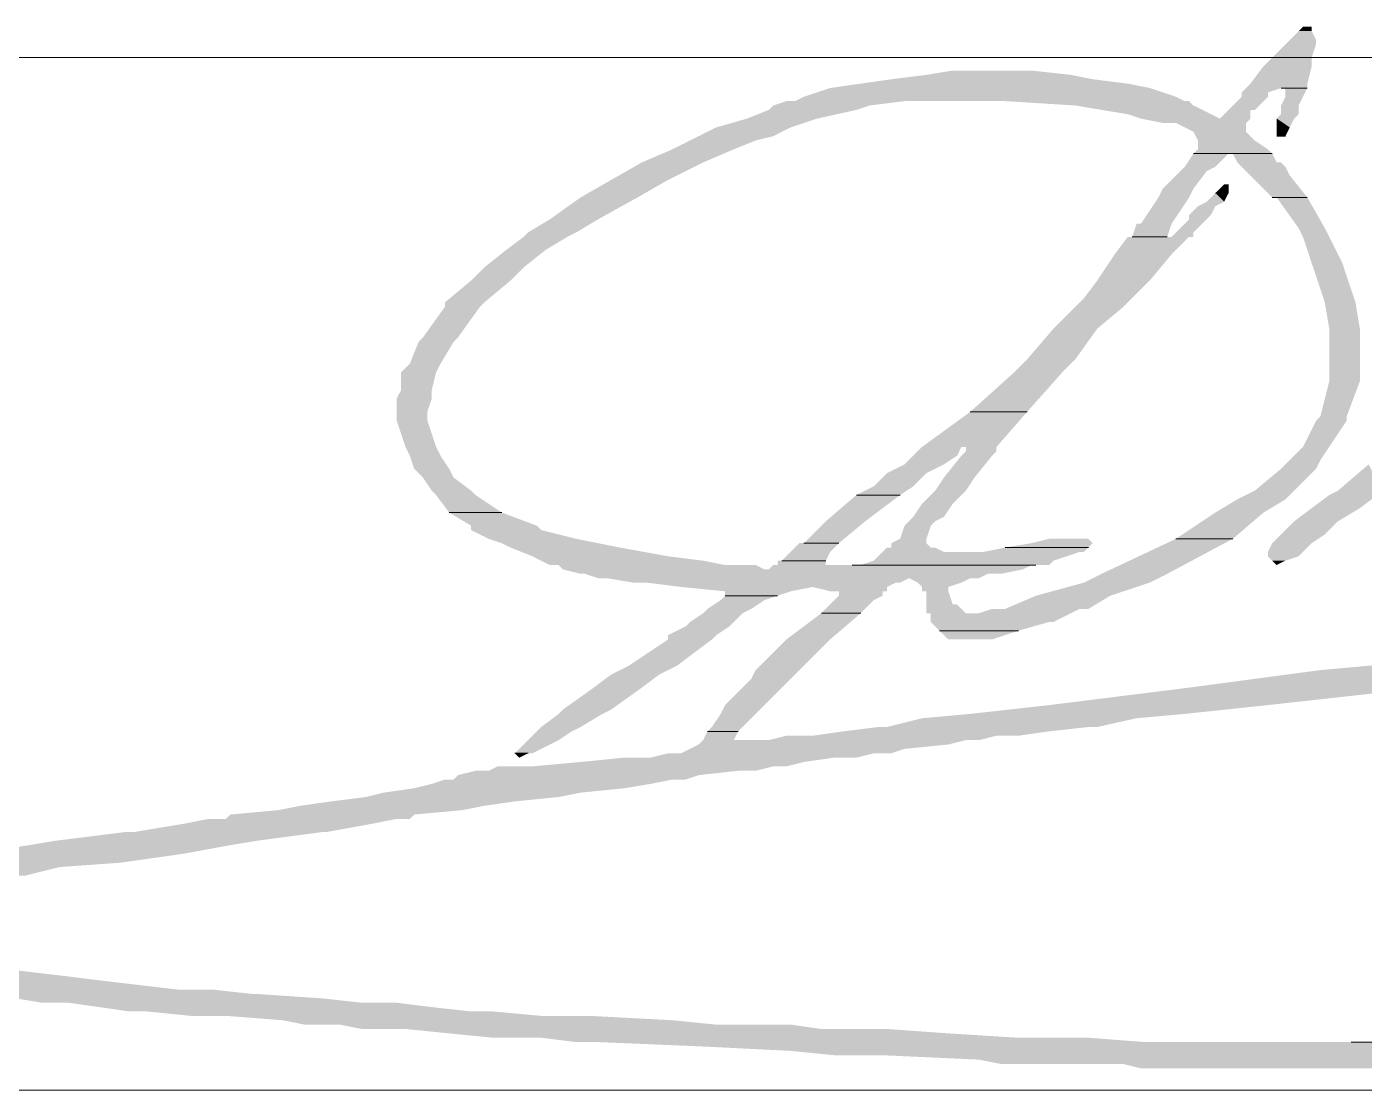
# Model space of a CAD drawing. Header units: millimetres. Extents: x -695119 to 412940, y -249585 to 622758.
# Drawn here: x 17.5618 to 17.8164, y 0.5884 to 0.7909 of the extents above; entities that cross this region are included whole.
import ezdxf

# ---------------------------------------------------------------- set-up
doc = ezdxf.new("R2010")
doc.units = ezdxf.units.MM
doc.layers.add('PDF _020_средний', color=7, linetype='Continuous')
doc.layers.add('PDF __РАМКА', color=7, linetype='Continuous', true_color=0x002db8)

msp = doc.modelspace()

# ---------------------------------------------------------------- linework, layer by layer
at = {"layer": 'PDF _020_средний', "lineweight": 20}
for points in [[(15.90877, 0.78506), (18.46814, 0.78506)], [(15.90877, 0.58838), (18.46814, 0.58838)]]:
    msp.add_lwpolyline(points, dxfattribs=at)
at = {"layer": 'PDF __РАМКА', "lineweight": 0}
for points in [[(17.80559, 0.77923), (17.80059, 0.77923), (17.80559, 0.77923)], [(17.80142, 0.77006), (17.79976, 0.77006), (17.80142, 0.77006)], [(17.79892, 0.76673), (17.78392, 0.76673), (17.79892, 0.76673)], [(17.79892, 0.76673), (17.79059, 0.76673), (17.79892, 0.76673)], [(17.79059, 0.75923), (17.78809, 0.75923), (17.79059, 0.75923)], [(17.80559, 0.75839), (17.79892, 0.75839), (17.80559, 0.75839)], [(17.77892, 0.75089), (17.77226, 0.75089), (17.77892, 0.75089)], [(17.75225, 0.71756), (17.74142, 0.71756), (17.75225, 0.71756)], [(17.72808, 0.70172), (17.71975, 0.70172), (17.72808, 0.70172)], [(17.65225, 0.69839), (17.64224, 0.69839), (17.65225, 0.69839)], [(17.71642, 0.69256), (17.70975, 0.69256), (17.71642, 0.69256)], [(17.79142, 0.69339), (17.78059, 0.69339), (17.79142, 0.69339)], [(17.76392, 0.69172), (17.74809, 0.69172), (17.76392, 0.69172)], [(17.71392, 0.68922), (17.70558, 0.68922), (17.71392, 0.68922)], [(17.75392, 0.68839), (17.71892, 0.68839), (17.75392, 0.68839)], [(17.70475, 0.68255), (17.69475, 0.68255), (17.70475, 0.68255)], [(17.72058, 0.67922), (17.71308, 0.67922), (17.72058, 0.67922)], [(17.75059, 0.67589), (17.73559, 0.67589), (17.75059, 0.67589)], [(17.69725, 0.65672), (17.69142, 0.65672), (17.69725, 0.65672)], [(17.65725, 0.65255), (17.65475, 0.65255), (17.65725, 0.65255)], [(17.93643, 0.59755), (17.81393, 0.59755), (17.93643, 0.59755)]]:
    msp.add_lwpolyline(points, dxfattribs=at)
msp.add_lwpolyline([(17.79976, 0.68839), (17.79976, 0.68839), (17.79976, 0.68839)], close=True, dxfattribs=at)
at = {"layer": 'PDF __РАМКА', "lineweight": 15, "transparency": 33554559}
for points in [[(17.80392, 0.79006), (17.80726, 0.7884), (17.80226, 0.7884)], [(17.80476, 0.7909), (17.80642, 0.79006), (17.80392, 0.79006)], [(17.80642, 0.79006), (17.80392, 0.79006), (17.80726, 0.7884)], [(17.80559, 0.7909), (17.80642, 0.7909), (17.80476, 0.7909)], [(17.80642, 0.7909), (17.80476, 0.7909), (17.80642, 0.79006)], [(17.80142, 0.78756), (17.80642, 0.78506), (17.79892, 0.78506)], [(17.80226, 0.7884), (17.80726, 0.78756), (17.80142, 0.78756)], [(17.80726, 0.78756), (17.80142, 0.78756), (17.80642, 0.78506)], [(17.80726, 0.7884), (17.80226, 0.7884), (17.80726, 0.78756)], [(17.79892, 0.78506), (17.80642, 0.7834), (17.79726, 0.7834)], [(17.80642, 0.78506), (17.79892, 0.78506), (17.80642, 0.7834)], [(17.73309, 0.78173), (17.76475, 0.7809), (17.72642, 0.7809)], [(17.73809, 0.78256), (17.76059, 0.78173), (17.73309, 0.78173)], [(17.76059, 0.78173), (17.73309, 0.78173), (17.76475, 0.7809)], [(17.74975, 0.78256), (17.75309, 0.78256), (17.73809, 0.78256)], [(17.75309, 0.78256), (17.73809, 0.78256), (17.76059, 0.78173)], [(17.79726, 0.7834), (17.80559, 0.78006), (17.79476, 0.78006)], [(17.80642, 0.7834), (17.79726, 0.7834), (17.80559, 0.78006)], [(17.71475, 0.77923), (17.78059, 0.77756), (17.70975, 0.77756)], [(17.72058, 0.78006), (17.77559, 0.77923), (17.71475, 0.77923)], [(17.77559, 0.77923), (17.71475, 0.77923), (17.78059, 0.77756)], [(17.72642, 0.7809), (17.77142, 0.78006), (17.72058, 0.78006)], [(17.77142, 0.78006), (17.72058, 0.78006), (17.77559, 0.77923)], [(17.76475, 0.7809), (17.72642, 0.7809), (17.77142, 0.78006)], [(17.79392, 0.77923), (17.79809, 0.7784), (17.79309, 0.7784)], [(17.79476, 0.78006), (17.80559, 0.77923), (17.79392, 0.77923)], [(17.80059, 0.77923), (17.79392, 0.77923), (17.79809, 0.7784)], [(17.80559, 0.78006), (17.79476, 0.78006), (17.80559, 0.77923)], [(17.80059, 0.77923), (17.80559, 0.77923), (17.80142, 0.77923)], [(17.80559, 0.77923), (17.80142, 0.77923), (17.80476, 0.77756)], [(17.80142, 0.77923), (17.80476, 0.77756), (17.80142, 0.77756)], [(17.70642, 0.77673), (17.72225, 0.7759), (17.70392, 0.7759)], [(17.70808, 0.77673), (17.72892, 0.77673), (17.70642, 0.77673)], [(17.72892, 0.77673), (17.70642, 0.77673), (17.72225, 0.7759)], [(17.70975, 0.77756), (17.78226, 0.77673), (17.70808, 0.77673)], [(17.73975, 0.77673), (17.70808, 0.77673), (17.72892, 0.77673)], [(17.78059, 0.77756), (17.70975, 0.77756), (17.78226, 0.77673)], [(17.78226, 0.77673), (17.73975, 0.77673), (17.78309, 0.77673)], [(17.73975, 0.77673), (17.78309, 0.77673), (17.74809, 0.77673)], [(17.78309, 0.77673), (17.74809, 0.77673), (17.78392, 0.7759)], [(17.74809, 0.77673), (17.78392, 0.7759), (17.76142, 0.7759)], [(17.79309, 0.77756), (17.79559, 0.77506), (17.79059, 0.77506)], [(17.79809, 0.7784), (17.79309, 0.7784), (17.79809, 0.77756)], [(17.79309, 0.7784), (17.79809, 0.77756), (17.79309, 0.77756)], [(17.79809, 0.77756), (17.79309, 0.77756), (17.79559, 0.77506)], [(17.80142, 0.77756), (17.80392, 0.7759), (17.80059, 0.7759)], [(17.80476, 0.77756), (17.80142, 0.77756), (17.80392, 0.7759)], [(17.70308, 0.77506), (17.71225, 0.7734), (17.69892, 0.7734)], [(17.70392, 0.7759), (17.71975, 0.77506), (17.70308, 0.77506)], [(17.71975, 0.77506), (17.70308, 0.77506), (17.71225, 0.7734)], [(17.72225, 0.7759), (17.70392, 0.7759), (17.71975, 0.77506)], [(17.78392, 0.7759), (17.76142, 0.7759), (17.78726, 0.77423)], [(17.76142, 0.7759), (17.78726, 0.77423), (17.77142, 0.77423)], [(17.78726, 0.77423), (17.77142, 0.77423), (17.78892, 0.7734)], [(17.77142, 0.77423), (17.78892, 0.7734), (17.77392, 0.7734)], [(17.79059, 0.77506), (17.79476, 0.7734), (17.78892, 0.7734)], [(17.79476, 0.77506), (17.79476, 0.77506), (17.79059, 0.77506)], [(17.79476, 0.77506), (17.79059, 0.77506), (17.79559, 0.77506)], [(17.79476, 0.77506), (17.79059, 0.77506), (17.79476, 0.7734)], [(17.80059, 0.77423), (17.80309, 0.7734), (17.79976, 0.7734)], [(17.80392, 0.7759), (17.80059, 0.7759), (17.80392, 0.77423)], [(17.80059, 0.7759), (17.80392, 0.77423), (17.80059, 0.77423)], [(17.80392, 0.77423), (17.80059, 0.77423), (17.80309, 0.7734)], [(17.69308, 0.77173), (17.70558, 0.7709), (17.69142, 0.7709)], [(17.69892, 0.7734), (17.70725, 0.77173), (17.69308, 0.77173)], [(17.70725, 0.77173), (17.69308, 0.77173), (17.70558, 0.7709)], [(17.71225, 0.7734), (17.69892, 0.7734), (17.70725, 0.77173)], [(17.79476, 0.7734), (17.77392, 0.7734), (17.79392, 0.77256)], [(17.77392, 0.7734), (17.79392, 0.77256), (17.77809, 0.77256)], [(17.79392, 0.77256), (17.77809, 0.77256), (17.78059, 0.77256)], [(17.77809, 0.77256), (17.79392, 0.77256), (17.79392, 0.77256)], [(17.79392, 0.77256), (17.78059, 0.77256), (17.79392, 0.7709)], [(17.78059, 0.77256), (17.79392, 0.7709), (17.78392, 0.7709)], [(17.80309, 0.7734), (17.79976, 0.7734), (17.80226, 0.77173)], [(17.79976, 0.7734), (17.80226, 0.77173), (17.79976, 0.77173)], [(17.80226, 0.77173), (17.79976, 0.77173), (17.80142, 0.77006)], [(17.79976, 0.77173), (17.80142, 0.77006), (17.79976, 0.77006)], [(17.68808, 0.76923), (17.69642, 0.76756), (17.68475, 0.76756)], [(17.68975, 0.77006), (17.70058, 0.76923), (17.68808, 0.76923)], [(17.70058, 0.76923), (17.68808, 0.76923), (17.69642, 0.76756)], [(17.69142, 0.7709), (17.70392, 0.77006), (17.68975, 0.77006)], [(17.70392, 0.77006), (17.68975, 0.77006), (17.70058, 0.76923)], [(17.70558, 0.7709), (17.69142, 0.7709), (17.70392, 0.77006)], [(17.78392, 0.7709), (17.79392, 0.7709), (17.79392, 0.7709)], [(17.79392, 0.7709), (17.79392, 0.7709), (17.78392, 0.7709)], [(17.79392, 0.7709), (17.78392, 0.7709), (17.79559, 0.76923)], [(17.78392, 0.7709), (17.79559, 0.76923), (17.78476, 0.76923)], [(17.78476, 0.76923), (17.79559, 0.76923), (17.79559, 0.76923)], [(17.79559, 0.76923), (17.79559, 0.76923), (17.78476, 0.76923)], [(17.79559, 0.76923), (17.78476, 0.76923), (17.79809, 0.76756)], [(17.78476, 0.76923), (17.79809, 0.76756), (17.78476, 0.76756)], [(17.79976, 0.77006), (17.80142, 0.77006), (17.80142, 0.77006)], [(17.79976, 0.77006), (17.80059, 0.77006), (17.80059, 0.77006)], [(17.80059, 0.77006), (17.80059, 0.77006), (17.79976, 0.77006)], [(17.80059, 0.77006), (17.79976, 0.77006), (17.80142, 0.77006)], [(17.68475, 0.76756), (17.69058, 0.76506), (17.67891, 0.76506)], [(17.69642, 0.76756), (17.68475, 0.76756), (17.69058, 0.76506)], [(17.78392, 0.76673), (17.78809, 0.76423), (17.78226, 0.76423)], [(17.78476, 0.76756), (17.79892, 0.76673), (17.78392, 0.76673)], [(17.78392, 0.76673), (17.79892, 0.76673), (17.79892, 0.76673)], [(17.78392, 0.76673), (17.79059, 0.76673), (17.79059, 0.76673)], [(17.79059, 0.76673), (17.79059, 0.76673), (17.78392, 0.76673)], [(17.79059, 0.76673), (17.78392, 0.76673), (17.78809, 0.76423)], [(17.79809, 0.76756), (17.78476, 0.76756), (17.79892, 0.76673)], [(17.79059, 0.76673), (17.79892, 0.76673), (17.79142, 0.76673)], [(17.79892, 0.76673), (17.79142, 0.76673), (17.79976, 0.76506)], [(17.79142, 0.76673), (17.79976, 0.76506), (17.79226, 0.76506)], [(17.67891, 0.76506), (17.68391, 0.76173), (17.67308, 0.76173)], [(17.67891, 0.76506), (17.69058, 0.76506), (17.69058, 0.76506)], [(17.69058, 0.76506), (17.69058, 0.76506), (17.67891, 0.76506)], [(17.69058, 0.76506), (17.67891, 0.76506), (17.68391, 0.76173)], [(17.78226, 0.76423), (17.78642, 0.76339), (17.78142, 0.76339)], [(17.78809, 0.76423), (17.78226, 0.76423), (17.78642, 0.76339)], [(17.80059, 0.76506), (17.80059, 0.76506), (17.79226, 0.76506)], [(17.80059, 0.76506), (17.79226, 0.76506), (17.79976, 0.76506)], [(17.80059, 0.76506), (17.79226, 0.76506), (17.80142, 0.76423)], [(17.79226, 0.76506), (17.80142, 0.76423), (17.79309, 0.76423)], [(17.80142, 0.76423), (17.79309, 0.76423), (17.80226, 0.76256)], [(17.79309, 0.76423), (17.80226, 0.76256), (17.79476, 0.76256)], [(17.67308, 0.76173), (17.67808, 0.75839), (17.66725, 0.75839)], [(17.68391, 0.76173), (17.67308, 0.76173), (17.67808, 0.75839)], [(17.78142, 0.76339), (17.78392, 0.76006), (17.77809, 0.76006)], [(17.78642, 0.76339), (17.78142, 0.76339), (17.78392, 0.76006)], [(17.80226, 0.76256), (17.79476, 0.76256), (17.80559, 0.75839)], [(17.79476, 0.76256), (17.80559, 0.75839), (17.79892, 0.75839)], [(17.77809, 0.76006), (17.78309, 0.75839), (17.77726, 0.75839)], [(17.78392, 0.76006), (17.77809, 0.76006), (17.78309, 0.75839)], [(17.78809, 0.75923), (17.78976, 0.75756), (17.78642, 0.75756)], [(17.78976, 0.76089), (17.79059, 0.75923), (17.78809, 0.75923)], [(17.78809, 0.75923), (17.79059, 0.75923), (17.79059, 0.75923)], [(17.79059, 0.75923), (17.78809, 0.75923), (17.78976, 0.75756)], [(17.79059, 0.76089), (17.78976, 0.76089), (17.78976, 0.76089)], [(17.79059, 0.76089), (17.78976, 0.76089), (17.79059, 0.75923)], [(17.66725, 0.75839), (17.67058, 0.75423), (17.66141, 0.75423)], [(17.67808, 0.75839), (17.66725, 0.75839), (17.67058, 0.75423)], [(17.77726, 0.75839), (17.77976, 0.75339), (17.77392, 0.75339)], [(17.78309, 0.75839), (17.77726, 0.75839), (17.77976, 0.75339)], [(17.78476, 0.75673), (17.78726, 0.75506), (17.78309, 0.75506)], [(17.78642, 0.75756), (17.78809, 0.75673), (17.78476, 0.75673)], [(17.78809, 0.75673), (17.78476, 0.75673), (17.78726, 0.75506)], [(17.78976, 0.75756), (17.78642, 0.75756), (17.78809, 0.75673)], [(17.79892, 0.75839), (17.80559, 0.75839), (17.79976, 0.75839)], [(17.80559, 0.75839), (17.79976, 0.75839), (17.80892, 0.75256)], [(17.79976, 0.75839), (17.80892, 0.75256), (17.80392, 0.75256)], [(17.66141, 0.75423), (17.66641, 0.75173), (17.65725, 0.75173)], [(17.67058, 0.75423), (17.66141, 0.75423), (17.66641, 0.75173)], [(17.78309, 0.75423), (17.78392, 0.75173), (17.78059, 0.75173)], [(17.78726, 0.75506), (17.78309, 0.75506), (17.78642, 0.75423)], [(17.78309, 0.75506), (17.78642, 0.75423), (17.78309, 0.75423)], [(17.78642, 0.75423), (17.78309, 0.75423), (17.78392, 0.75173)], [(17.65725, 0.75173), (17.66475, 0.75089), (17.65641, 0.75089)], [(17.66641, 0.75173), (17.65725, 0.75173), (17.66475, 0.75089)], [(17.77309, 0.75339), (17.77892, 0.75089), (17.77226, 0.75089)], [(17.77976, 0.75339), (17.77392, 0.75339), (17.77309, 0.75339)], [(17.77976, 0.75339), (17.77309, 0.75339), (17.77892, 0.75089)], [(17.77392, 0.75339), (17.77976, 0.75339), (17.77976, 0.75339)], [(17.78059, 0.75173), (17.78392, 0.75089), (17.77976, 0.75089)], [(17.78392, 0.75173), (17.78059, 0.75173), (17.78392, 0.75089)], [(17.80892, 0.75256), (17.80392, 0.75256), (17.80976, 0.75089)], [(17.80392, 0.75256), (17.80976, 0.75089), (17.80476, 0.75089)], [(17.65641, 0.75089), (17.66058, 0.74839), (17.65308, 0.74839)], [(17.66475, 0.75089), (17.65641, 0.75089), (17.66058, 0.74839)], [(17.77142, 0.75089), (17.77976, 0.74756), (17.76892, 0.74756)], [(17.77226, 0.75089), (17.77892, 0.75089), (17.77142, 0.75089)], [(17.78309, 0.75089), (17.77142, 0.75089), (17.77976, 0.74756)], [(17.77976, 0.75089), (17.78309, 0.75089), (17.77892, 0.75089)], [(17.78392, 0.75089), (17.77976, 0.75089), (17.78309, 0.75089)], [(17.80976, 0.75089), (17.80476, 0.75089), (17.81226, 0.74589)], [(17.80476, 0.75089), (17.81226, 0.74589), (17.80642, 0.74589)], [(17.65308, 0.74839), (17.65641, 0.74506), (17.64891, 0.74506)], [(17.66058, 0.74839), (17.65308, 0.74839), (17.65641, 0.74506)], [(17.76892, 0.74756), (17.77559, 0.74256), (17.76559, 0.74256)], [(17.77976, 0.74756), (17.76892, 0.74756), (17.77559, 0.74256)], [(17.64891, 0.74506), (17.65391, 0.74256), (17.64641, 0.74256)], [(17.65641, 0.74506), (17.64891, 0.74506), (17.65391, 0.74256)], [(17.81226, 0.74589), (17.80642, 0.74589), (17.81309, 0.74339)], [(17.80642, 0.74589), (17.81309, 0.74339), (17.80726, 0.74339)], [(17.64641, 0.74256), (17.64891, 0.73839), (17.64141, 0.73839)], [(17.65391, 0.74256), (17.64641, 0.74256), (17.64891, 0.73839)], [(17.76559, 0.74256), (17.77226, 0.73923), (17.76309, 0.73923)], [(17.77559, 0.74256), (17.76559, 0.74256), (17.77226, 0.73923)], [(17.81309, 0.74339), (17.80726, 0.74339), (17.81476, 0.73839)], [(17.80726, 0.74339), (17.81476, 0.73839), (17.80892, 0.73839)], [(17.64891, 0.73839), (17.64141, 0.73839), (17.64808, 0.73756)], [(17.64141, 0.73839), (17.64808, 0.73756), (17.64141, 0.73756)], [(17.76309, 0.73923), (17.77059, 0.73756), (17.76142, 0.73756)], [(17.77226, 0.73923), (17.76309, 0.73923), (17.77059, 0.73756)], [(17.81476, 0.73839), (17.80892, 0.73839), (17.81559, 0.73339)], [(17.80892, 0.73839), (17.81559, 0.73339), (17.80976, 0.73339)], [(17.64141, 0.73756), (17.64391, 0.73173), (17.63724, 0.73173)], [(17.64808, 0.73756), (17.64141, 0.73756), (17.64391, 0.73173)], [(17.76142, 0.73756), (17.76559, 0.73339), (17.75725, 0.73339)], [(17.77059, 0.73756), (17.76142, 0.73756), (17.76559, 0.73339)], [(17.75725, 0.73339), (17.76142, 0.72756), (17.75225, 0.72756)], [(17.76559, 0.73339), (17.75725, 0.73339), (17.76142, 0.72756)], [(17.81559, 0.73339), (17.80976, 0.73339), (17.81559, 0.73089)], [(17.80976, 0.73339), (17.81559, 0.73089), (17.80976, 0.73089)], [(17.63641, 0.73089), (17.64058, 0.72672), (17.63474, 0.72672)], [(17.63724, 0.73173), (17.64308, 0.73089), (17.63641, 0.73089)], [(17.64308, 0.73089), (17.63641, 0.73089), (17.64058, 0.72672)], [(17.64391, 0.73173), (17.63724, 0.73173), (17.64308, 0.73089)], [(17.81559, 0.73089), (17.80976, 0.73089), (17.81559, 0.72422)], [(17.80976, 0.73089), (17.81559, 0.72422), (17.80976, 0.72422)], [(17.63474, 0.72672), (17.63974, 0.72506), (17.63308, 0.72506)], [(17.64058, 0.72672), (17.63474, 0.72672), (17.63974, 0.72506)], [(17.75225, 0.72756), (17.75892, 0.72506), (17.74975, 0.72506)], [(17.76142, 0.72756), (17.75225, 0.72756), (17.75892, 0.72506)], [(17.63974, 0.72506), (17.63308, 0.72506), (17.63891, 0.72172)], [(17.63308, 0.72506), (17.63891, 0.72172), (17.63308, 0.72172)], [(17.74975, 0.72506), (17.75225, 0.71756), (17.74142, 0.71756)], [(17.75892, 0.72506), (17.74975, 0.72506), (17.75225, 0.71756)], [(17.80976, 0.72339), (17.81309, 0.71672), (17.80809, 0.71672)], [(17.81559, 0.72422), (17.80976, 0.72422), (17.81559, 0.72339)], [(17.80976, 0.72422), (17.81559, 0.72339), (17.80976, 0.72339)], [(17.81559, 0.72339), (17.80976, 0.72339), (17.81309, 0.71672)], [(17.63308, 0.72172), (17.63891, 0.72006), (17.63224, 0.72006)], [(17.63891, 0.72172), (17.63308, 0.72172), (17.63891, 0.72006)], [(17.63891, 0.72006), (17.63224, 0.72006), (17.63808, 0.71756)], [(17.63224, 0.72006), (17.63808, 0.71756), (17.63224, 0.71756)], [(17.63808, 0.71756), (17.63224, 0.71756), (17.63808, 0.71589)], [(17.63224, 0.71756), (17.63808, 0.71589), (17.63224, 0.71589)], [(17.63808, 0.71589), (17.63224, 0.71589), (17.63891, 0.71339)], [(17.63224, 0.71589), (17.63891, 0.71339), (17.63308, 0.71339)], [(17.74142, 0.71756), (17.74642, 0.71089), (17.73225, 0.71089)], [(17.74142, 0.71756), (17.75225, 0.71756), (17.75225, 0.71756)], [(17.75225, 0.71756), (17.74142, 0.71756), (17.74642, 0.71089)], [(17.80726, 0.71589), (17.80976, 0.71089), (17.80476, 0.71089)], [(17.80809, 0.71672), (17.81309, 0.71589), (17.80726, 0.71589)], [(17.81309, 0.71589), (17.80726, 0.71589), (17.80976, 0.71089)], [(17.81309, 0.71672), (17.80809, 0.71672), (17.81309, 0.71589)], [(17.63891, 0.71339), (17.63308, 0.71339), (17.63974, 0.71089)], [(17.63308, 0.71339), (17.63974, 0.71089), (17.63391, 0.71089)], [(17.63974, 0.71089), (17.63391, 0.71089), (17.64058, 0.70922)], [(17.63391, 0.71089), (17.64058, 0.70922), (17.63474, 0.70922)], [(17.73225, 0.71089), (17.73892, 0.70922), (17.73059, 0.70922)], [(17.73975, 0.71089), (17.73975, 0.71089), (17.73225, 0.71089)], [(17.73975, 0.71089), (17.73225, 0.71089), (17.74059, 0.71089)], [(17.73975, 0.71089), (17.73225, 0.71089), (17.73892, 0.70922)], [(17.74059, 0.71089), (17.74642, 0.71089), (17.74642, 0.71089)], [(17.74642, 0.71089), (17.74642, 0.71089), (17.74059, 0.71089)], [(17.74642, 0.71089), (17.74059, 0.71089), (17.74642, 0.71006)], [(17.74059, 0.71089), (17.74642, 0.71006), (17.74059, 0.71006)], [(17.80476, 0.71089), (17.80809, 0.70839), (17.80226, 0.70839)], [(17.80976, 0.71089), (17.80476, 0.71089), (17.80809, 0.70839)], [(17.64058, 0.70922), (17.63474, 0.70922), (17.64224, 0.70672)], [(17.63474, 0.70922), (17.64224, 0.70672), (17.63558, 0.70672)], [(17.73059, 0.70922), (17.73642, 0.70756), (17.72892, 0.70756)], [(17.73892, 0.70922), (17.73059, 0.70922), (17.73642, 0.70756)], [(17.73975, 0.70922), (17.74225, 0.70506), (17.73642, 0.70506)], [(17.74059, 0.71006), (17.74559, 0.70922), (17.73975, 0.70922)], [(17.73975, 0.70922), (17.74559, 0.70922), (17.74559, 0.70922)], [(17.74559, 0.70922), (17.74559, 0.70922), (17.73975, 0.70922)], [(17.74559, 0.70922), (17.73975, 0.70922), (17.74225, 0.70506)], [(17.74642, 0.71006), (17.74059, 0.71006), (17.74559, 0.70922)], [(17.80226, 0.70839), (17.80726, 0.70672), (17.80059, 0.70672)], [(17.80809, 0.70839), (17.80226, 0.70839), (17.80726, 0.70672)], [(17.64224, 0.70672), (17.63558, 0.70672), (17.64308, 0.70506)], [(17.63558, 0.70672), (17.64308, 0.70506), (17.63724, 0.70506)], [(17.72558, 0.70589), (17.73225, 0.70506), (17.72475, 0.70506)], [(17.72892, 0.70756), (17.73309, 0.70589), (17.72558, 0.70589)], [(17.73309, 0.70589), (17.72558, 0.70589), (17.73225, 0.70506)], [(17.72892, 0.70756), (17.73642, 0.70756), (17.73642, 0.70756)], [(17.73642, 0.70756), (17.73642, 0.70756), (17.72892, 0.70756)], [(17.73642, 0.70756), (17.72892, 0.70756), (17.73309, 0.70589)], [(17.80059, 0.70672), (17.80309, 0.70256), (17.79559, 0.70256)], [(17.80726, 0.70672), (17.80059, 0.70672), (17.80309, 0.70256)], [(17.81726, 0.70756), (17.81976, 0.70256), (17.81142, 0.70256)], [(17.64308, 0.70506), (17.63724, 0.70506), (17.64641, 0.70256)], [(17.63724, 0.70506), (17.64641, 0.70256), (17.63891, 0.70256)], [(17.72308, 0.70339), (17.72808, 0.70172), (17.71975, 0.70172)], [(17.72475, 0.70506), (17.73059, 0.70339), (17.72308, 0.70339)], [(17.73059, 0.70339), (17.72308, 0.70339), (17.72808, 0.70172)], [(17.73225, 0.70506), (17.72475, 0.70506), (17.73059, 0.70339)], [(17.73642, 0.70506), (17.74059, 0.70256), (17.73475, 0.70256)], [(17.74225, 0.70506), (17.73642, 0.70506), (17.74059, 0.70256)], [(17.64641, 0.70256), (17.63891, 0.70256), (17.64725, 0.70172)], [(17.63891, 0.70256), (17.64725, 0.70172), (17.63974, 0.70172)], [(17.64725, 0.70172), (17.63974, 0.70172), (17.65225, 0.69839)], [(17.63974, 0.70172), (17.65225, 0.69839), (17.64224, 0.69839)], [(17.71975, 0.70172), (17.72142, 0.69672), (17.71392, 0.69672)], [(17.71975, 0.70172), (17.72808, 0.70172), (17.72808, 0.70172)], [(17.72808, 0.70172), (17.71975, 0.70172), (17.72142, 0.69672)], [(17.73475, 0.70256), (17.73809, 0.70006), (17.73225, 0.70006)], [(17.74059, 0.70256), (17.73475, 0.70256), (17.73809, 0.70006)], [(17.79226, 0.70089), (17.79726, 0.69839), (17.78809, 0.69839)], [(17.79559, 0.70256), (17.80142, 0.70089), (17.79226, 0.70089)], [(17.80142, 0.70089), (17.79226, 0.70089), (17.79726, 0.69839)], [(17.80309, 0.70256), (17.79559, 0.70256), (17.80142, 0.70089)], [(17.80976, 0.70172), (17.81559, 0.69922), (17.80642, 0.69922)], [(17.81142, 0.70256), (17.81893, 0.70172), (17.80976, 0.70172)], [(17.81893, 0.70172), (17.80976, 0.70172), (17.81559, 0.69922)], [(17.81976, 0.70256), (17.81142, 0.70256), (17.81893, 0.70172)], [(17.64224, 0.69839), (17.65225, 0.69839), (17.65225, 0.69839)], [(17.65225, 0.69839), (17.64224, 0.69839), (17.65891, 0.69589)], [(17.64224, 0.69839), (17.65891, 0.69589), (17.64641, 0.69589)], [(17.73225, 0.70006), (17.73642, 0.69756), (17.73059, 0.69756)], [(17.73225, 0.70006), (17.73809, 0.70006), (17.73809, 0.70006)], [(17.73809, 0.70006), (17.73809, 0.70006), (17.73225, 0.70006)], [(17.73809, 0.70006), (17.73225, 0.70006), (17.73642, 0.69756)], [(17.78809, 0.69839), (17.79142, 0.69339), (17.78059, 0.69339)], [(17.79726, 0.69839), (17.78809, 0.69839), (17.79142, 0.69339)], [(17.80642, 0.69922), (17.81142, 0.69672), (17.80309, 0.69672)], [(17.81559, 0.69922), (17.80642, 0.69922), (17.81142, 0.69672)], [(17.65891, 0.69589), (17.64641, 0.69589), (17.65975, 0.69506)], [(17.64641, 0.69589), (17.65975, 0.69506), (17.64641, 0.69506)], [(17.71392, 0.69672), (17.71642, 0.69256), (17.70975, 0.69256)], [(17.72142, 0.69672), (17.71392, 0.69672), (17.71642, 0.69256)], [(17.72892, 0.69589), (17.73309, 0.69339), (17.72808, 0.69339)], [(17.72975, 0.69672), (17.73392, 0.69589), (17.72892, 0.69589)], [(17.73392, 0.69589), (17.72892, 0.69589), (17.73309, 0.69339)], [(17.73059, 0.69756), (17.73475, 0.69672), (17.72975, 0.69672)], [(17.73475, 0.69672), (17.72975, 0.69672), (17.73392, 0.69589)], [(17.73642, 0.69756), (17.73059, 0.69756), (17.73475, 0.69672)], [(17.80309, 0.69672), (17.80976, 0.69506), (17.80142, 0.69506)], [(17.81142, 0.69672), (17.80309, 0.69672), (17.80976, 0.69506)], [(17.65975, 0.69506), (17.64641, 0.69506), (17.66641, 0.69339)], [(17.64641, 0.69506), (17.66641, 0.69339), (17.64975, 0.69339)], [(17.66641, 0.69339), (17.64975, 0.69339), (17.67058, 0.69256)], [(17.64975, 0.69339), (17.67058, 0.69256), (17.65225, 0.69256)], [(17.67058, 0.69256), (17.65225, 0.69256), (17.67475, 0.69172)], [(17.65225, 0.69256), (17.67475, 0.69172), (17.65391, 0.69172)], [(17.70892, 0.69256), (17.71475, 0.69089), (17.70725, 0.69089)], [(17.70975, 0.69256), (17.71642, 0.69256), (17.70892, 0.69256)], [(17.71642, 0.69256), (17.70892, 0.69256), (17.71475, 0.69089)], [(17.72808, 0.69339), (17.73309, 0.69256), (17.72642, 0.69256)], [(17.73309, 0.69256), (17.72642, 0.69256), (17.73392, 0.69172)], [(17.72642, 0.69256), (17.73392, 0.69172), (17.72642, 0.69172)], [(17.73309, 0.69339), (17.72808, 0.69339), (17.73309, 0.69256)], [(17.75309, 0.69256), (17.76392, 0.69172), (17.74809, 0.69172)], [(17.75642, 0.69339), (17.76475, 0.69256), (17.75309, 0.69256)], [(17.76475, 0.69256), (17.75309, 0.69256), (17.76392, 0.69172)], [(17.76392, 0.69339), (17.75725, 0.69339), (17.75642, 0.69339)], [(17.76392, 0.69339), (17.75642, 0.69339), (17.76475, 0.69256)], [(17.75975, 0.69339), (17.76392, 0.69339), (17.75725, 0.69339)], [(17.75725, 0.69339), (17.76392, 0.69339), (17.76392, 0.69339)], [(17.76059, 0.69339), (17.76225, 0.69339), (17.75975, 0.69339)], [(17.76225, 0.69339), (17.75975, 0.69339), (17.76392, 0.69339)], [(17.78059, 0.69339), (17.77892, 0.68672), (17.76642, 0.68672)], [(17.79142, 0.69339), (17.78059, 0.69339), (17.77892, 0.68672)], [(17.78059, 0.69339), (17.79142, 0.69339), (17.79142, 0.69339)], [(17.79892, 0.69256), (17.80476, 0.69089), (17.79809, 0.69089)], [(17.80059, 0.69422), (17.80642, 0.69256), (17.79892, 0.69256)], [(17.80642, 0.69256), (17.79892, 0.69256), (17.80476, 0.69089)], [(17.80142, 0.69506), (17.80892, 0.69422), (17.80059, 0.69422)], [(17.80892, 0.69422), (17.80059, 0.69422), (17.80642, 0.69256)], [(17.80976, 0.69506), (17.80142, 0.69506), (17.80892, 0.69422)], [(17.67475, 0.69172), (17.65391, 0.69172), (17.68391, 0.69006)], [(17.65391, 0.69172), (17.68391, 0.69006), (17.65808, 0.69006)], [(17.68391, 0.69006), (17.65808, 0.69006), (17.69058, 0.68922)], [(17.65808, 0.69006), (17.69058, 0.68922), (17.65975, 0.68922)], [(17.70725, 0.69089), (17.71392, 0.68922), (17.70558, 0.68922)], [(17.71475, 0.69089), (17.70725, 0.69089), (17.71392, 0.68922)], [(17.72392, 0.69006), (17.75725, 0.68922), (17.72308, 0.68922)], [(17.72475, 0.69089), (17.75975, 0.69006), (17.72392, 0.69006)], [(17.75975, 0.69006), (17.72392, 0.69006), (17.75725, 0.68922)], [(17.72558, 0.69172), (17.73642, 0.69089), (17.72475, 0.69089)], [(17.73809, 0.69089), (17.73809, 0.69089), (17.72475, 0.69089)], [(17.73809, 0.69089), (17.72475, 0.69089), (17.73642, 0.69089)], [(17.73975, 0.69089), (17.73975, 0.69089), (17.72475, 0.69089)], [(17.73975, 0.69089), (17.72475, 0.69089), (17.73809, 0.69089)], [(17.76225, 0.69089), (17.72475, 0.69089), (17.75975, 0.69006)], [(17.72642, 0.69172), (17.73475, 0.69172), (17.72558, 0.69172)], [(17.73475, 0.69172), (17.72558, 0.69172), (17.73642, 0.69089)], [(17.73392, 0.69172), (17.72642, 0.69172), (17.73475, 0.69172)], [(17.74392, 0.69089), (17.76225, 0.69089), (17.73975, 0.69089)], [(17.73975, 0.69089), (17.76225, 0.69089), (17.76225, 0.69089)], [(17.76225, 0.69089), (17.76225, 0.69089), (17.73975, 0.69089)], [(17.74809, 0.69172), (17.76309, 0.69089), (17.74392, 0.69089)], [(17.76309, 0.69089), (17.74392, 0.69089), (17.76225, 0.69089)], [(17.74809, 0.69172), (17.76392, 0.69172), (17.76392, 0.69172)], [(17.76392, 0.69172), (17.74809, 0.69172), (17.76309, 0.69089)], [(17.80476, 0.69089), (17.79809, 0.69089), (17.80392, 0.69006)], [(17.79809, 0.69089), (17.80392, 0.69006), (17.79809, 0.69006)], [(17.80392, 0.69006), (17.79809, 0.69006), (17.80142, 0.68922)], [(17.79809, 0.69006), (17.80142, 0.68922), (17.79892, 0.68922)], [(17.69058, 0.68922), (17.65975, 0.68922), (17.69475, 0.68839)], [(17.65975, 0.68922), (17.69475, 0.68839), (17.66141, 0.68839)], [(17.69475, 0.68839), (17.66141, 0.68839), (17.70058, 0.68839)], [(17.66141, 0.68839), (17.70058, 0.68839), (17.66308, 0.68839)], [(17.70058, 0.68839), (17.66308, 0.68839), (17.70225, 0.68756)], [(17.66308, 0.68839), (17.70225, 0.68756), (17.66391, 0.68756)], [(17.70308, 0.68756), (17.70308, 0.68756), (17.66391, 0.68756)], [(17.70308, 0.68756), (17.66391, 0.68756), (17.70225, 0.68756)], [(17.75142, 0.68756), (17.66391, 0.68756), (17.74725, 0.68672)], [(17.66391, 0.68756), (17.74725, 0.68672), (17.66725, 0.68672)], [(17.70392, 0.68839), (17.75142, 0.68756), (17.70308, 0.68756)], [(17.70475, 0.68839), (17.71558, 0.68839), (17.70392, 0.68839)], [(17.71808, 0.68839), (17.71808, 0.68839), (17.70392, 0.68839)], [(17.71808, 0.68839), (17.70392, 0.68839), (17.71558, 0.68839)], [(17.75309, 0.68839), (17.75309, 0.68839), (17.70392, 0.68839)], [(17.75309, 0.68839), (17.70392, 0.68839), (17.75392, 0.68839)], [(17.75309, 0.68839), (17.70392, 0.68839), (17.75142, 0.68756)], [(17.70558, 0.68922), (17.71392, 0.68922), (17.70475, 0.68922)], [(17.71392, 0.68922), (17.70475, 0.68922), (17.71392, 0.68839)], [(17.70475, 0.68922), (17.71392, 0.68839), (17.70475, 0.68839)], [(17.71392, 0.68839), (17.70475, 0.68839), (17.71558, 0.68839)], [(17.71892, 0.68839), (17.75392, 0.68839), (17.71808, 0.68839)], [(17.72058, 0.68839), (17.75392, 0.68839), (17.71892, 0.68839)], [(17.72308, 0.68922), (17.75642, 0.68839), (17.72058, 0.68839)], [(17.75642, 0.68839), (17.72058, 0.68839), (17.75392, 0.68839)], [(17.75725, 0.68922), (17.72308, 0.68922), (17.75642, 0.68839)], [(17.79892, 0.68922), (17.80142, 0.68922), (17.80142, 0.68922)], [(17.80142, 0.68922), (17.80142, 0.68922), (17.79892, 0.68922)], [(17.80142, 0.68922), (17.79892, 0.68922), (17.79976, 0.68839)], [(17.79892, 0.68922), (17.79976, 0.68839), (17.79976, 0.68839)], [(17.74725, 0.68672), (17.66725, 0.68672), (17.74475, 0.68672)], [(17.66725, 0.68672), (17.74475, 0.68672), (17.66808, 0.68672)], [(17.74475, 0.68672), (17.66808, 0.68672), (17.74309, 0.68589)], [(17.66808, 0.68672), (17.74309, 0.68589), (17.67058, 0.68589)], [(17.74309, 0.68589), (17.67058, 0.68589), (17.74142, 0.68589)], [(17.67058, 0.68589), (17.74142, 0.68589), (17.67225, 0.68589)], [(17.72975, 0.68589), (17.67225, 0.68589), (17.72808, 0.68505)], [(17.67225, 0.68589), (17.72808, 0.68505), (17.67725, 0.68505)], [(17.72808, 0.68505), (17.67725, 0.68505), (17.72725, 0.68505)], [(17.67725, 0.68505), (17.72725, 0.68505), (17.67975, 0.68505)], [(17.72725, 0.68505), (17.67975, 0.68505), (17.72558, 0.68422)], [(17.67975, 0.68505), (17.72558, 0.68422), (17.68641, 0.68422)], [(17.74142, 0.68589), (17.72975, 0.68589), (17.73975, 0.68505)], [(17.72975, 0.68589), (17.73975, 0.68505), (17.73142, 0.68505)], [(17.73142, 0.68505), (17.73975, 0.68505), (17.73975, 0.68505)], [(17.73975, 0.68505), (17.73975, 0.68505), (17.73142, 0.68505)], [(17.73975, 0.68505), (17.73142, 0.68505), (17.73725, 0.68422)], [(17.73142, 0.68505), (17.73725, 0.68422), (17.73225, 0.68422)], [(17.76309, 0.68505), (17.76809, 0.68255), (17.75392, 0.68255)], [(17.76642, 0.68672), (17.77559, 0.68505), (17.76309, 0.68505)], [(17.77559, 0.68505), (17.76309, 0.68505), (17.76809, 0.68255)], [(17.77892, 0.68672), (17.76642, 0.68672), (17.77559, 0.68505)], [(17.68641, 0.68422), (17.71142, 0.68422), (17.71142, 0.68422)], [(17.71142, 0.68422), (17.71142, 0.68422), (17.68641, 0.68422)], [(17.71142, 0.68422), (17.68641, 0.68422), (17.70725, 0.68339)], [(17.68641, 0.68422), (17.70725, 0.68339), (17.69475, 0.68339)], [(17.69475, 0.68255), (17.70225, 0.68172), (17.69392, 0.68172)], [(17.70725, 0.68339), (17.69475, 0.68339), (17.70475, 0.68255)], [(17.69475, 0.68339), (17.70475, 0.68255), (17.69475, 0.68255)], [(17.69475, 0.68255), (17.70475, 0.68255), (17.70475, 0.68255)], [(17.70475, 0.68255), (17.69475, 0.68255), (17.70225, 0.68172)], [(17.72558, 0.68422), (17.71142, 0.68422), (17.72558, 0.68339)], [(17.71142, 0.68422), (17.72558, 0.68339), (17.71475, 0.68339)], [(17.72558, 0.68339), (17.71475, 0.68339), (17.72475, 0.68339)], [(17.71475, 0.68339), (17.72475, 0.68339), (17.71642, 0.68339)], [(17.71642, 0.68255), (17.72308, 0.68172), (17.71558, 0.68172)], [(17.72475, 0.68339), (17.71642, 0.68339), (17.72475, 0.68255)], [(17.71642, 0.68339), (17.72475, 0.68255), (17.71642, 0.68255)], [(17.72475, 0.68255), (17.71642, 0.68255), (17.72308, 0.68172)], [(17.73725, 0.68422), (17.73225, 0.68422), (17.73725, 0.68339)], [(17.73225, 0.68422), (17.73725, 0.68339), (17.73225, 0.68339)], [(17.73725, 0.68339), (17.73225, 0.68339), (17.73309, 0.68339)], [(17.73225, 0.68339), (17.73725, 0.68339), (17.73725, 0.68339)], [(17.73725, 0.68339), (17.73309, 0.68339), (17.73809, 0.68089)], [(17.73309, 0.68339), (17.73809, 0.68089), (17.73309, 0.68089)], [(17.75392, 0.68255), (17.76392, 0.68005), (17.74809, 0.68005)], [(17.76809, 0.68255), (17.75392, 0.68255), (17.76392, 0.68005)], [(17.69142, 0.68005), (17.69808, 0.67922), (17.69058, 0.67922)], [(17.69392, 0.68172), (17.69975, 0.68005), (17.69142, 0.68005)], [(17.69975, 0.68005), (17.69142, 0.68005), (17.69808, 0.67922)], [(17.70225, 0.68172), (17.69392, 0.68172), (17.69975, 0.68005)], [(17.71558, 0.68172), (17.72058, 0.67922), (17.71308, 0.67922)], [(17.72308, 0.68172), (17.71558, 0.68172), (17.72058, 0.67922)], [(17.73892, 0.68089), (17.73892, 0.68089), (17.73309, 0.68089)], [(17.73892, 0.68089), (17.73309, 0.68089), (17.73809, 0.68089)], [(17.73892, 0.68089), (17.73309, 0.68089), (17.74059, 0.67922)], [(17.73309, 0.68089), (17.74059, 0.67922), (17.73309, 0.67922)], [(17.74559, 0.68005), (17.76059, 0.67922), (17.74309, 0.67922)], [(17.74809, 0.68005), (17.76225, 0.68005), (17.74559, 0.68005)], [(17.76225, 0.68005), (17.74559, 0.68005), (17.76059, 0.67922)], [(17.76392, 0.68005), (17.74809, 0.68005), (17.76225, 0.68005)], [(17.68808, 0.67755), (17.69558, 0.67672), (17.68725, 0.67672)], [(17.69058, 0.67922), (17.69642, 0.67755), (17.68808, 0.67755)], [(17.69642, 0.67755), (17.68808, 0.67755), (17.69558, 0.67672)], [(17.69808, 0.67922), (17.69058, 0.67922), (17.69642, 0.67755)], [(17.71308, 0.67922), (17.71475, 0.67422), (17.70642, 0.67422)], [(17.71308, 0.67922), (17.72058, 0.67922), (17.72058, 0.67922)], [(17.72058, 0.67922), (17.71308, 0.67922), (17.71475, 0.67422)], [(17.74059, 0.67922), (17.73309, 0.67922), (17.74309, 0.67922)], [(17.73309, 0.67922), (17.74309, 0.67922), (17.73392, 0.67922)], [(17.76059, 0.67922), (17.73392, 0.67922), (17.75725, 0.67755)], [(17.73392, 0.67922), (17.75725, 0.67755), (17.73392, 0.67755)], [(17.75642, 0.67755), (17.75642, 0.67755), (17.73392, 0.67755)], [(17.75642, 0.67755), (17.73392, 0.67755), (17.75725, 0.67755)], [(17.75642, 0.67755), (17.73392, 0.67755), (17.75059, 0.67589)], [(17.73392, 0.67755), (17.75059, 0.67589), (17.73559, 0.67589)], [(17.68725, 0.67672), (17.69308, 0.67505), (17.68391, 0.67505)], [(17.69308, 0.67505), (17.68391, 0.67505), (17.69225, 0.67422)], [(17.68391, 0.67505), (17.69225, 0.67422), (17.68391, 0.67422)], [(17.69558, 0.67672), (17.68725, 0.67672), (17.69308, 0.67505)], [(17.73559, 0.67589), (17.75059, 0.67589), (17.75059, 0.67589)], [(17.75059, 0.67589), (17.73559, 0.67589), (17.74559, 0.67422)], [(17.73559, 0.67589), (17.74559, 0.67422), (17.73725, 0.67422)], [(17.68391, 0.67422), (17.68558, 0.66922), (17.67641, 0.66922)], [(17.69225, 0.67422), (17.68391, 0.67422), (17.68558, 0.66922)], [(17.70642, 0.67422), (17.70892, 0.66839), (17.70058, 0.66839)], [(17.70642, 0.67422), (17.71475, 0.67422), (17.71475, 0.67422)], [(17.71475, 0.67422), (17.71475, 0.67422), (17.70642, 0.67422)], [(17.71475, 0.67422), (17.70642, 0.67422), (17.70892, 0.66839)], [(17.74559, 0.67422), (17.73725, 0.67422), (17.74475, 0.67422)], [(17.73725, 0.67422), (17.74475, 0.67422), (17.73809, 0.67422)], [(17.74142, 0.67422), (17.74059, 0.67422), (17.73809, 0.67422)], [(17.73809, 0.67422), (17.74475, 0.67422), (17.74142, 0.67422)], [(17.74142, 0.67422), (17.74142, 0.67422), (17.74059, 0.67422)], [(17.67308, 0.66755), (17.67891, 0.66505), (17.66975, 0.66505)], [(17.67641, 0.66922), (17.68225, 0.66755), (17.67308, 0.66755)], [(17.68225, 0.66755), (17.67308, 0.66755), (17.67891, 0.66505)], [(17.68558, 0.66922), (17.67641, 0.66922), (17.68225, 0.66755)], [(17.70058, 0.66839), (17.70725, 0.66672), (17.69975, 0.66672)], [(17.70892, 0.66839), (17.70058, 0.66839), (17.70725, 0.66672)], [(17.80809, 0.66839), (17.84309, 0.66672), (17.79559, 0.66672)], [(17.81726, 0.66922), (17.85893, 0.66839), (17.80809, 0.66839)], [(17.85893, 0.66839), (17.80809, 0.66839), (17.84309, 0.66672)], [(17.66975, 0.66505), (17.67308, 0.66089), (17.66391, 0.66089)], [(17.67891, 0.66505), (17.66975, 0.66505), (17.67308, 0.66089)], [(17.69975, 0.66672), (17.70392, 0.66339), (17.69642, 0.66339)], [(17.70725, 0.66672), (17.69975, 0.66672), (17.70392, 0.66339)], [(17.78309, 0.66505), (17.79809, 0.66172), (17.75642, 0.66172)], [(17.79559, 0.66672), (17.82809, 0.66505), (17.78309, 0.66505)], [(17.82809, 0.66505), (17.78309, 0.66505), (17.79809, 0.66172)], [(17.84309, 0.66672), (17.79559, 0.66672), (17.82809, 0.66505)], [(17.69642, 0.66339), (17.70225, 0.66172), (17.69475, 0.66172)], [(17.70392, 0.66339), (17.69642, 0.66339), (17.70225, 0.66172)], [(17.66308, 0.66005), (17.66725, 0.65755), (17.65975, 0.65755)], [(17.66391, 0.66089), (17.67141, 0.66005), (17.66308, 0.66005)], [(17.67141, 0.66005), (17.66308, 0.66005), (17.66725, 0.65755)], [(17.67308, 0.66089), (17.66391, 0.66089), (17.67141, 0.66005)], [(17.69392, 0.66005), (17.69808, 0.65755), (17.69225, 0.65755)], [(17.69475, 0.66172), (17.70058, 0.66005), (17.69392, 0.66005)], [(17.70058, 0.66005), (17.69392, 0.66005), (17.69808, 0.65755)], [(17.70225, 0.66172), (17.69475, 0.66172), (17.70058, 0.66005)], [(17.74142, 0.66005), (17.77309, 0.65922), (17.73225, 0.65922)], [(17.75642, 0.66172), (17.78226, 0.66005), (17.74142, 0.66005)], [(17.78226, 0.66005), (17.74142, 0.66005), (17.77309, 0.65922)], [(17.79809, 0.66172), (17.75642, 0.66172), (17.78226, 0.66005)], [(17.65975, 0.65755), (17.66558, 0.65672), (17.65891, 0.65672)], [(17.66725, 0.65755), (17.65975, 0.65755), (17.66558, 0.65672)], [(17.69225, 0.65755), (17.69725, 0.65672), (17.69142, 0.65672)], [(17.69808, 0.65755), (17.69225, 0.65755), (17.69725, 0.65672)], [(17.72392, 0.65755), (17.75642, 0.65672), (17.71725, 0.65672)], [(17.72558, 0.65755), (17.76392, 0.65755), (17.72392, 0.65755)], [(17.76392, 0.65755), (17.72392, 0.65755), (17.75642, 0.65672)], [(17.73225, 0.65922), (17.76559, 0.65755), (17.72558, 0.65755)], [(17.76559, 0.65755), (17.72558, 0.65755), (17.76392, 0.65755)], [(17.77309, 0.65922), (17.73225, 0.65922), (17.76559, 0.65755)], [(17.65725, 0.65505), (17.66141, 0.65422), (17.65641, 0.65422)], [(17.65891, 0.65672), (17.66308, 0.65505), (17.65725, 0.65505)], [(17.66308, 0.65505), (17.65725, 0.65505), (17.66141, 0.65422)], [(17.66558, 0.65672), (17.65891, 0.65672), (17.66308, 0.65505)], [(17.69058, 0.65505), (17.73725, 0.65422), (17.68975, 0.65422)], [(17.69142, 0.65672), (17.69642, 0.65505), (17.69058, 0.65505)], [(17.69725, 0.65505), (17.69725, 0.65505), (17.69058, 0.65505)], [(17.69725, 0.65505), (17.69058, 0.65505), (17.69642, 0.65505)], [(17.69058, 0.65505), (17.69725, 0.65505), (17.69725, 0.65505)], [(17.69725, 0.65505), (17.69725, 0.65505), (17.69058, 0.65505)], [(17.74059, 0.65505), (17.69058, 0.65505), (17.73725, 0.65422)], [(17.69142, 0.65672), (17.69725, 0.65672), (17.69725, 0.65672)], [(17.69725, 0.65672), (17.69142, 0.65672), (17.69642, 0.65505)], [(17.70058, 0.65505), (17.74059, 0.65505), (17.69725, 0.65505)], [(17.70308, 0.65505), (17.74142, 0.65505), (17.70058, 0.65505)], [(17.74142, 0.65505), (17.70058, 0.65505), (17.74059, 0.65505)], [(17.70642, 0.65589), (17.74309, 0.65505), (17.70308, 0.65505)], [(17.74309, 0.65505), (17.70308, 0.65505), (17.74142, 0.65505)], [(17.70725, 0.65589), (17.74642, 0.65589), (17.70642, 0.65589)], [(17.74642, 0.65589), (17.70642, 0.65589), (17.74309, 0.65505)], [(17.71142, 0.65589), (17.74725, 0.65589), (17.70725, 0.65589)], [(17.74725, 0.65589), (17.70725, 0.65589), (17.74642, 0.65589)], [(17.71725, 0.65672), (17.75059, 0.65589), (17.71142, 0.65589)], [(17.75059, 0.65589), (17.71142, 0.65589), (17.74725, 0.65589)], [(17.75642, 0.65672), (17.71725, 0.65672), (17.75059, 0.65589)], [(17.65558, 0.65339), (17.65808, 0.65255), (17.65475, 0.65255)], [(17.65808, 0.65255), (17.65725, 0.65255), (17.65475, 0.65255)], [(17.65475, 0.65255), (17.65725, 0.65255), (17.65558, 0.65172)], [(17.65641, 0.65422), (17.65975, 0.65339), (17.65558, 0.65339)], [(17.65975, 0.65339), (17.65558, 0.65339), (17.65808, 0.65255)], [(17.66141, 0.65422), (17.65641, 0.65422), (17.65975, 0.65339)], [(17.68391, 0.65255), (17.71975, 0.65172), (17.68058, 0.65172)], [(17.68641, 0.65255), (17.72308, 0.65255), (17.68391, 0.65255)], [(17.72308, 0.65255), (17.68391, 0.65255), (17.71975, 0.65172)], [(17.68808, 0.65339), (17.72642, 0.65255), (17.68641, 0.65255)], [(17.72642, 0.65255), (17.68641, 0.65255), (17.72308, 0.65255)], [(17.68975, 0.65422), (17.72892, 0.65339), (17.68808, 0.65339)], [(17.72892, 0.65339), (17.68808, 0.65339), (17.72642, 0.65255)], [(17.73725, 0.65422), (17.68975, 0.65422), (17.72892, 0.65339)], [(17.65141, 0.65005), (17.70058, 0.64922), (17.64975, 0.64922)], [(17.65475, 0.65005), (17.70392, 0.65005), (17.65141, 0.65005)], [(17.70392, 0.65005), (17.65141, 0.65005), (17.70058, 0.64922)], [(17.65808, 0.65005), (17.70558, 0.65005), (17.65475, 0.65005)], [(17.70558, 0.65005), (17.65475, 0.65005), (17.70392, 0.65005)], [(17.66725, 0.65089), (17.70642, 0.65005), (17.65808, 0.65005)], [(17.70642, 0.65005), (17.65808, 0.65005), (17.70558, 0.65005)], [(17.67558, 0.65172), (17.70975, 0.65089), (17.66725, 0.65089)], [(17.70975, 0.65089), (17.66725, 0.65089), (17.70642, 0.65005)], [(17.68058, 0.65172), (17.71558, 0.65172), (17.67558, 0.65172)], [(17.71558, 0.65172), (17.67558, 0.65172), (17.70975, 0.65089)], [(17.71975, 0.65172), (17.68058, 0.65172), (17.71558, 0.65172)], [(17.63891, 0.64672), (17.67558, 0.64589), (17.63558, 0.64589)], [(17.64141, 0.64755), (17.68058, 0.64672), (17.63891, 0.64672)], [(17.68058, 0.64672), (17.63891, 0.64672), (17.67558, 0.64589)], [(17.64308, 0.64755), (17.68475, 0.64755), (17.64141, 0.64755)], [(17.68475, 0.64755), (17.64141, 0.64755), (17.68058, 0.64672)], [(17.64391, 0.64839), (17.68725, 0.64755), (17.64308, 0.64755)], [(17.68725, 0.64755), (17.64308, 0.64755), (17.68475, 0.64755)], [(17.64725, 0.64922), (17.68975, 0.64839), (17.64391, 0.64839)], [(17.68975, 0.64839), (17.64391, 0.64839), (17.68725, 0.64755)], [(17.64975, 0.64922), (17.69725, 0.64922), (17.64725, 0.64922)], [(17.69725, 0.64922), (17.64725, 0.64922), (17.68975, 0.64839)], [(17.70058, 0.64922), (17.64975, 0.64922), (17.69725, 0.64922)], [(17.62641, 0.64422), (17.65475, 0.64338), (17.61974, 0.64338)], [(17.62974, 0.64505), (17.66308, 0.64422), (17.62641, 0.64422)], [(17.66308, 0.64422), (17.62641, 0.64422), (17.65475, 0.64338)], [(17.63558, 0.64589), (17.66725, 0.64505), (17.62974, 0.64505)], [(17.66725, 0.64505), (17.62974, 0.64505), (17.66308, 0.64422)], [(17.67558, 0.64589), (17.63558, 0.64589), (17.66725, 0.64505)], [(17.60974, 0.64172), (17.63558, 0.64088), (17.60057, 0.64088)], [(17.61391, 0.64255), (17.64474, 0.64172), (17.60974, 0.64172)], [(17.64474, 0.64172), (17.60974, 0.64172), (17.63558, 0.64088)], [(17.61974, 0.64338), (17.64891, 0.64255), (17.61391, 0.64255)], [(17.64891, 0.64255), (17.61391, 0.64255), (17.64474, 0.64172)], [(17.65475, 0.64338), (17.61974, 0.64338), (17.64891, 0.64255)], [(17.59224, 0.63922), (17.61891, 0.63755), (17.58224, 0.63755)], [(17.59641, 0.64005), (17.62808, 0.63922), (17.59224, 0.63922)], [(17.62808, 0.63922), (17.59224, 0.63922), (17.61891, 0.63755)], [(17.59974, 0.64005), (17.63224, 0.64005), (17.59641, 0.64005)], [(17.63224, 0.64005), (17.59641, 0.64005), (17.62808, 0.63922)], [(17.60057, 0.64088), (17.63474, 0.64005), (17.59974, 0.64005)], [(17.63474, 0.64005), (17.59974, 0.64005), (17.63224, 0.64005)], [(17.63558, 0.64088), (17.60057, 0.64088), (17.63474, 0.64005)], [(17.58057, 0.63755), (17.60558, 0.63588), (17.56724, 0.63588)], [(17.58224, 0.63755), (17.61808, 0.63755), (17.58057, 0.63755)], [(17.61808, 0.63755), (17.58057, 0.63755), (17.60558, 0.63588)], [(17.61891, 0.63755), (17.58224, 0.63755), (17.61808, 0.63755)], [(17.56224, 0.63505), (17.59141, 0.63338), (17.5514, 0.63338)], [(17.56724, 0.63588), (17.60057, 0.63505), (17.56224, 0.63505)], [(17.60057, 0.63505), (17.56224, 0.63505), (17.59141, 0.63338)], [(17.60558, 0.63588), (17.56724, 0.63588), (17.60057, 0.63505)], [(17.53974, 0.63172), (17.56807, 0.63088), (17.52807, 0.63088)], [(17.5514, 0.63338), (17.57974, 0.63172), (17.53974, 0.63172)], [(17.57974, 0.63172), (17.53974, 0.63172), (17.56807, 0.63088)], [(17.59141, 0.63338), (17.5514, 0.63338), (17.57974, 0.63172)], [(17.56807, 0.63088), (17.52807, 0.63088), (17.5614, 0.62922)], [(17.55557, 0.61172), (17.52057, 0.61172), (17.56974, 0.61005)], [(17.52057, 0.61172), (17.56974, 0.61005), (17.53057, 0.61005)], [(17.56974, 0.61005), (17.53057, 0.61005), (17.57641, 0.60922)], [(17.53057, 0.61005), (17.57641, 0.60922), (17.5339, 0.60922)], [(17.57641, 0.60922), (17.5339, 0.60922), (17.59057, 0.60755)], [(17.5339, 0.60922), (17.59057, 0.60755), (17.54307, 0.60755)], [(17.59057, 0.60755), (17.54307, 0.60755), (17.59724, 0.60755)], [(17.54307, 0.60755), (17.59724, 0.60755), (17.5464, 0.60755)], [(17.59724, 0.60755), (17.5464, 0.60755), (17.60474, 0.60672)], [(17.5464, 0.60755), (17.60474, 0.60672), (17.55057, 0.60672)], [(17.60474, 0.60672), (17.55057, 0.60672), (17.60558, 0.60672)], [(17.55057, 0.60672), (17.60558, 0.60672), (17.5514, 0.60672)], [(17.60558, 0.60672), (17.5514, 0.60672), (17.61808, 0.60588)], [(17.5514, 0.60672), (17.61808, 0.60588), (17.55974, 0.60588)], [(17.61808, 0.60588), (17.55974, 0.60588), (17.62558, 0.60505)], [(17.55974, 0.60588), (17.62558, 0.60505), (17.56474, 0.60505)], [(17.62558, 0.60505), (17.56474, 0.60505), (17.63224, 0.60505)], [(17.56474, 0.60505), (17.63224, 0.60505), (17.56974, 0.60505)], [(17.63224, 0.60505), (17.56974, 0.60505), (17.63891, 0.60422)], [(17.56974, 0.60505), (17.63891, 0.60422), (17.57557, 0.60422)], [(17.63891, 0.60422), (17.57557, 0.60422), (17.64641, 0.60338)], [(17.57557, 0.60422), (17.64641, 0.60338), (17.58141, 0.60338)], [(17.64641, 0.60338), (17.58141, 0.60338), (17.65058, 0.60338)], [(17.58141, 0.60338), (17.65058, 0.60338), (17.58474, 0.60338)], [(17.65058, 0.60338), (17.58474, 0.60338), (17.65975, 0.60255)], [(17.58474, 0.60338), (17.65975, 0.60255), (17.59307, 0.60255)], [(17.65975, 0.60255), (17.59307, 0.60255), (17.66141, 0.60255)], [(17.59307, 0.60255), (17.66141, 0.60255), (17.59391, 0.60255)], [(17.66141, 0.60255), (17.59391, 0.60255), (17.66891, 0.60255)], [(17.59391, 0.60255), (17.66891, 0.60255), (17.59974, 0.60255)], [(17.66891, 0.60255), (17.59974, 0.60255), (17.68475, 0.60171)], [(17.59974, 0.60255), (17.68475, 0.60171), (17.61058, 0.60171)], [(17.68475, 0.60171), (17.61058, 0.60171), (17.69308, 0.60088)], [(17.61058, 0.60171), (17.69308, 0.60088), (17.61474, 0.60088)], [(17.69308, 0.60088), (17.61474, 0.60088), (17.70225, 0.60088)], [(17.61474, 0.60088), (17.70225, 0.60088), (17.61891, 0.60088)], [(17.70225, 0.60088), (17.61891, 0.60088), (17.70642, 0.60088)], [(17.61891, 0.60088), (17.70642, 0.60088), (17.62141, 0.60088)], [(17.70725, 0.60088), (17.70725, 0.60088), (17.62141, 0.60088)], [(17.70725, 0.60088), (17.62141, 0.60088), (17.70642, 0.60088)], [(17.70725, 0.60088), (17.62141, 0.60088), (17.71308, 0.60005)], [(17.62141, 0.60088), (17.71308, 0.60005), (17.62558, 0.60005)], [(17.71308, 0.60005), (17.62558, 0.60005), (17.72558, 0.60005)], [(17.62558, 0.60005), (17.72558, 0.60005), (17.63391, 0.60005)], [(17.72558, 0.60005), (17.63391, 0.60005), (17.73725, 0.59921)], [(17.63391, 0.60005), (17.73725, 0.59921), (17.64224, 0.59921)], [(17.73725, 0.59921), (17.64224, 0.59921), (17.75059, 0.59838)], [(17.64224, 0.59921), (17.75059, 0.59838), (17.65058, 0.59838)], [(17.75059, 0.59838), (17.65058, 0.59838), (17.75225, 0.59838)], [(17.65058, 0.59838), (17.75225, 0.59838), (17.65141, 0.59838)], [(17.75225, 0.59838), (17.65141, 0.59838), (17.76392, 0.59838)], [(17.65141, 0.59838), (17.76392, 0.59838), (17.65975, 0.59838)], [(17.76392, 0.59838), (17.65975, 0.59838), (17.77476, 0.59755)], [(17.65975, 0.59838), (17.77476, 0.59755), (17.66641, 0.59755)], [(17.77476, 0.59755), (17.66641, 0.59755), (17.77809, 0.59755)], [(17.66641, 0.59755), (17.77809, 0.59755), (17.66808, 0.59755)], [(17.77809, 0.59755), (17.66808, 0.59755), (17.78309, 0.59755)], [(17.66808, 0.59755), (17.78309, 0.59755), (17.66891, 0.59755)], [(17.78892, 0.59755), (17.78892, 0.59755), (17.66891, 0.59755)], [(17.78892, 0.59755), (17.66891, 0.59755), (17.78309, 0.59755)], [(17.79642, 0.59755), (17.79642, 0.59755), (17.66891, 0.59755)], [(17.79642, 0.59755), (17.66891, 0.59755), (17.78892, 0.59755)], [(17.93643, 0.59755), (17.66891, 0.59755), (17.9356, 0.59755)], [(17.66891, 0.59755), (17.9356, 0.59755), (17.67058, 0.59755)], [(17.9356, 0.59755), (17.67058, 0.59755), (17.9281, 0.59671)], [(17.67058, 0.59755), (17.9281, 0.59671), (17.69058, 0.59671)], [(17.9281, 0.59671), (17.69058, 0.59671), (17.91977, 0.59588)], [(17.69058, 0.59671), (17.91977, 0.59588), (17.70725, 0.59588)], [(17.91977, 0.59588), (17.70725, 0.59588), (17.91477, 0.59505)], [(17.70725, 0.59588), (17.91477, 0.59505), (17.71558, 0.59505)], [(17.81393, 0.59755), (17.93643, 0.59755), (17.79642, 0.59755)], [(17.83393, 0.59755), (17.93643, 0.59755), (17.81393, 0.59755)], [(17.91477, 0.59505), (17.71558, 0.59505), (17.9106, 0.59505)], [(17.71558, 0.59505), (17.9106, 0.59505), (17.72475, 0.59505)], [(17.9106, 0.59505), (17.72475, 0.59505), (17.89977, 0.59421)], [(17.72475, 0.59505), (17.89977, 0.59421), (17.74309, 0.59421)], [(17.89977, 0.59421), (17.74309, 0.59421), (17.89643, 0.59338)], [(17.74309, 0.59421), (17.89643, 0.59338), (17.74725, 0.59338)], [(17.89643, 0.59338), (17.74725, 0.59338), (17.8881, 0.59338)], [(17.74725, 0.59338), (17.8881, 0.59338), (17.76309, 0.59338)], [(17.8881, 0.59338), (17.76309, 0.59338), (17.88476, 0.59338)], [(17.76309, 0.59338), (17.88476, 0.59338), (17.76725, 0.59338)], [(17.88476, 0.59338), (17.76725, 0.59338), (17.8806, 0.59338)], [(17.76725, 0.59338), (17.8806, 0.59338), (17.77059, 0.59338)], [(17.8806, 0.59338), (17.77059, 0.59338), (17.87476, 0.59255)], [(17.77059, 0.59338), (17.87476, 0.59255), (17.77392, 0.59255)], [(17.87476, 0.59255), (17.77392, 0.59255), (17.8681, 0.59255)], [(17.77392, 0.59255), (17.8681, 0.59255), (17.77726, 0.59255)], [(17.8681, 0.59255), (17.77726, 0.59255), (17.86643, 0.59255)], [(17.77726, 0.59255), (17.86643, 0.59255), (17.77809, 0.59255)], [(17.86643, 0.59255), (17.77809, 0.59255), (17.85726, 0.59255)], [(17.77809, 0.59255), (17.85726, 0.59255), (17.78226, 0.59255)], [(17.85726, 0.59255), (17.78226, 0.59255), (17.85309, 0.59255)], [(17.78226, 0.59255), (17.85309, 0.59255), (17.78559, 0.59255)], [(17.85309, 0.59255), (17.78559, 0.59255), (17.84726, 0.59255)], [(17.78559, 0.59255), (17.84726, 0.59255), (17.78809, 0.59255)], [(17.84726, 0.59255), (17.78809, 0.59255), (17.83559, 0.59255)], [(17.78809, 0.59255), (17.83559, 0.59255), (17.79892, 0.59255)], [(17.79892, 0.59255), (17.80226, 0.59255), (17.82726, 0.59255)], [(17.79892, 0.59255), (17.83559, 0.59255), (17.82726, 0.59255)], [(17.80226, 0.59255), (17.82726, 0.59255), (17.81809, 0.59255)]]:
    msp.add_solid(points, dxfattribs=at)

doc.saveas('drawing.dxf')
